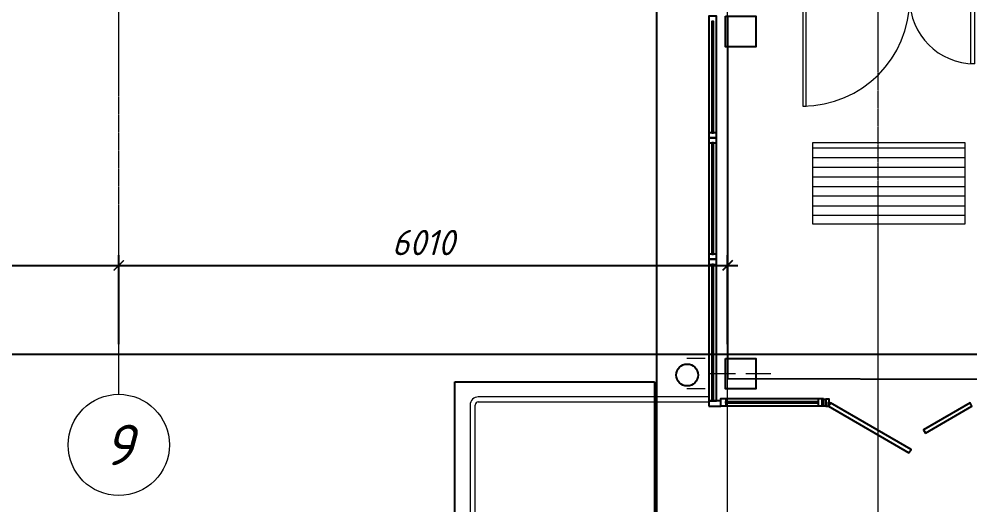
# Model space of a CAD drawing. Header units: millimetres. Extents: x -10178924 to 11692288, y -947381 to 58396.
# Drawn here: x 850849 to 860237, y -927584 to -922784 of the extents above; entities that cross this region are included whole.
import ezdxf
from ezdxf.enums import TextEntityAlignment as Align

# ---------------------------------------------------------------- set-up
doc = ezdxf.new("R2010")
doc.units = ezdxf.units.MM
doc.linetypes.add('GOST2.303 4', pattern=[7, 5, -2, 0])
doc.linetypes.add('осевая', pattern=[50.8, 31.75, -6.35, 6.35, -6.35])
for name, color, linetype in [('PDF _Стены краска9010', 7, 'Continuous'), ('Лестницы _ крыльца.1', 7, 'Continuous'), ('Тонкая', 7, 'Continuous')]:
    doc.layers.add(name, color=color, linetype=linetype)
for name, color, linetype, lineweight in [('АР_Двери', 250, 'Continuous', 9), ('Крыльцо', 250, 'Continuous', 9), ('Основная ГКЛ', 250, 'Continuous', 9), ('Перегородки', 162, 'Continuous', 9), ('Размеры клад.', 7, 'Continuous', 0), ('Размеры осевые', 153, 'Continuous', 9), ('Штрих', 7, 'Continuous', 13)]:
    doc.layers.add(name, color=color, linetype=linetype, lineweight=lineweight)
doc.styles.add('PDF ISOCPEUR Italic', font='isocpeui.ttf')
doc.styles.add('Текст_М100', font='GOST_Common Italic.ttf', dxfattribs={"height": 250})
doc.dimstyles.new('Размеры_М100', dxfattribs={"dimtxt": 250, "dimasz": 100, "dimexe": 100, "dimexo": 100, "dimgap": 100, "dimtad": 1, "dimrnd": 5, "dimtxsty": 'Текст_М100', "dimblk": 'ARCHTICK', "dimcen": 250, "dimdle": 100, "dimadec": 0, "dimazin": 2, "dimtfac": 1, "dimtmove": 1, "dimatfit": 3, "dimfxl": 1, "dimarcsym": 0})

# ---------------------------------------------------------------- blocks, each defined once
blk = doc.blocks.new('*U2191')
at = {"layer": 'АР_Двери'}
for points in [[(1744.7, 1056.3), (1709.7, 1056.3), (1709.7, 0), (1744.7, 0)], [(50, 638.4), (85, 638.4), (85, 0), (50, 0)], [(50, 0), (0, 0), (0, -125), (50, -125)], [(1744.7, 0), (1794.7, 0), (1794.7, -125), (1744.7, -125)]]:
    blk.add_lwpolyline(points, close=True, dxfattribs=at)
for centre, radius, start, end in [((1744.7, 0), 1056.3, 90, 180), ((50, 0), 638.4, 0, 90)]:
    blk.add_arc(centre, radius, start, end, dxfattribs=at)
at = {"layer": 'Основная ГКЛ', "ltscale": 5}
for p, q in [((-10, 0), (-10, -125)), ((1804.7, 0), (1804.7, -125))]:
    blk.add_line(p, q, dxfattribs=at)
blk = doc.blocks.new('_ArchTick')
at = {"color": 0, "linetype": 'ByBlock', "const_width": 0.15}
blk.add_lwpolyline([(-0.5, -0.5), (0.5, 0.5)], dxfattribs=at)
blk = doc.blocks.new('*D2473')
at = {"layer": 'Defpoints', "color": 0, "ltscale": 100, "transparency": 16777216}
for p in [(18051.9, -50926.2), (12046.8, -51804.1), (18051.9, -51804.1)]:
    blk.add_point(p, dxfattribs=at)
at = {"layer": 'Размеры осевые', "color": 0, "lineweight": -2, "ltscale": 100, "transparency": 16777216}
for p, q in [((12046.8, -51704.1), (12046.8, -50826.2)), ((18051.9, -51704.1), (18051.9, -50826.2)), ((11946.8, -50926.2), (18151.9, -50926.2))]:
    blk.add_line(p, q, dxfattribs=at)
at = {"layer": 'Размеры осевые', "color": 0, "lineweight": -2, "ltscale": 100, "transparency": 16777216, "xscale": 100, "yscale": 100, "zscale": 100, "rotation": 180}
blk.add_blockref('_ArchTick', (12046.8, -50926.2), dxfattribs=at)
at = {"layer": 'Размеры осевые', "color": 0, "lineweight": -2, "ltscale": 100, "transparency": 16777216, "xscale": 100, "yscale": 100, "zscale": 100}
blk.add_blockref('_ArchTick', (18051.9, -50926.2), dxfattribs=at)
at = {"layer": 'Размеры осевые', "color": 0, "ltscale": 100, "transparency": 16777216, "insert": (15049.4, -50701.2), "char_height": 250, "attachment_point": 5, "style": 'Текст_М100'}
blk.add_mtext('6005', dxfattribs=at)
blk = doc.blocks.new('*D2474')
at = {"layer": 'Defpoints', "color": 0, "ltscale": 100, "transparency": 16777216}
for p in [(24062.7, -50926.2), (18051.9, -51804.1), (24062.7, -51804.1)]:
    blk.add_point(p, dxfattribs=at)
at = {"layer": 'Размеры осевые', "color": 0, "lineweight": -2, "ltscale": 100, "transparency": 16777216}
for p, q in [((18051.9, -51704.1), (18051.9, -50826.2)), ((24062.7, -51704.1), (24062.7, -50826.2)), ((17951.9, -50926.2), (24162.7, -50926.2))]:
    blk.add_line(p, q, dxfattribs=at)
at = {"layer": 'Размеры осевые', "color": 0, "lineweight": -2, "ltscale": 100, "transparency": 16777216, "xscale": 100, "yscale": 100, "zscale": 100, "rotation": 180}
blk.add_blockref('_ArchTick', (18051.9, -50926.2), dxfattribs=at)
at = {"layer": 'Размеры осевые', "color": 0, "lineweight": -2, "ltscale": 100, "transparency": 16777216, "xscale": 100, "yscale": 100, "zscale": 100}
blk.add_blockref('_ArchTick', (24062.7, -50926.2), dxfattribs=at)
at = {"layer": 'Размеры осевые', "color": 0, "ltscale": 100, "transparency": 16777216, "insert": (21057.3, -50701.2), "char_height": 250, "attachment_point": 5, "style": 'Текст_М100'}
blk.add_mtext('6010', dxfattribs=at)
blk = doc.blocks.new('*D2480')
at = {"layer": 'Defpoints', "color": 0, "ltscale": 100, "transparency": 16777216}
for p in [(61000, -51804.1), (-7000, -52200), (61000, -52200)]:
    blk.add_point(p, dxfattribs=at)
at = {"layer": 'Размеры осевые', "color": 0, "lineweight": -2, "ltscale": 100, "transparency": 16777216}
for p, q in [((-7000, -52100), (-7000, -51704.1)), ((61000, -52100), (61000, -51704.1)), ((-7100, -51804.1), (61100, -51804.1))]:
    blk.add_line(p, q, dxfattribs=at)
at = {"layer": 'Размеры осевые', "color": 0, "lineweight": -2, "ltscale": 100, "transparency": 16777216, "xscale": 100, "yscale": 100, "zscale": 100, "rotation": 180}
blk.add_blockref('_ArchTick', (-7000, -51804.1), dxfattribs=at)
at = {"layer": 'Размеры осевые', "color": 0, "lineweight": -2, "ltscale": 100, "transparency": 16777216, "xscale": 100, "yscale": 100, "zscale": 100}
blk.add_blockref('_ArchTick', (61000, -51804.1), dxfattribs=at)
at = {"layer": 'Размеры осевые', "color": 0, "ltscale": 100, "transparency": 16777216, "insert": (27000, -51579.1), "char_height": 250, "attachment_point": 5, "style": 'Текст_М100'}
blk.add_mtext('68000', dxfattribs=at)
blk = doc.blocks.new('A$Cad086cf1')
at = {"color": 251, "true_color": 0x636466, "transparency": 33554687}
for points in [[(25031.76, -52248.887), (25031.76, -52316.621), (25010.593, -52316.621), (25010.593, -52248.887), (25031.76, -52248.887), (25031.76, -52316.621), (25057.16, -52316.621), (25057.16, -52278.521), (25065.627, -52278.521), (25065.627, -52248.887)], [(25031.76, -52248.887), (25031.76, -52316.621), (25010.593, -52316.621), (25010.593, -52248.887), (25031.76, -52248.887), (25031.76, -52316.621), (25057.16, -52316.621), (25057.16, -52278.521), (25065.627, -52278.521), (25065.627, -52248.887)], [(25853.032, -52778.057), (25874.199, -52744.19), (25078.327, -52282.754), (25057.16, -52316.621)], [(25853.032, -52778.057), (25874.199, -52744.19), (25078.327, -52282.754), (25057.16, -52316.621)], [(26016.823, -52583.323), (26474.026, -52316.621), (26457.093, -52282.754), (25995.656, -52549.456)], [(26016.823, -52583.323), (26474.026, -52316.621), (26457.093, -52282.754), (25995.656, -52549.456)]]:
    blk.add_lwpolyline(points, close=True, dxfattribs=at)
blk.add_circle((23663.318, -52009.276), 107.951, dxfattribs=at)
at = {"layer": 'PDF _Стены краска9010', "color": 251, "true_color": 0x636466, "transparency": 33554585}
for p, q in [((24062.718, -48466.478), (24062.718, -52043.298)), ((24062.718, -52043.298), (29885.677, -52056.629))]:
    blk.add_line(p, q, dxfattribs=at)
at = {"layer": 'Крыльцо', "color": 251, "true_color": 0x636466, "transparency": 33554687}
for p, q in [((26409.138, -49716.478), (24899.138, -49716.478)), ((24899.138, -49716.478), (24899.138, -50516.478)), ((26409.138, -50516.478), (26409.138, -49716.478)), ((24899.138, -49766.927), (26409.138, -49766.927)), ((24899.138, -49860.06), (26409.138, -49860.06)), ((24899.138, -49957.427), (26409.138, -49957.427)), ((24899.138, -50050.56), (26409.138, -50050.56)), ((24899.138, -50147.927), (26409.138, -50147.927)), ((24899.138, -50241.06), (26409.138, -50241.06)), ((24899.138, -50338.427), (26409.138, -50338.427)), ((24899.138, -50431.56), (26409.138, -50431.56)), ((24899.138, -50516.478), (26409.138, -50516.478)), ((23876.62, -52225.621), (21601.131, -52225.621)), ((21601.131, -52275.621), (23876.62, -52275.621)), ((21521.131, -52305.014), (21521.131, -53950.109)), ((21571.131, -53945.621), (21571.131, -52304.979))]:
    blk.add_line(p, q, dxfattribs=at)
at = {"layer": 'Крыльцо', "color": 251, "ltscale": 0.1, "true_color": 0x636466, "transparency": 33554687}
for centre, radius, start, end in [((21600.828, -52305.318), 79.697, 89.7819266, 180.2180734), ((21600.81, -52305.3), 29.681, 89.3803556, 180.6196444)]:
    blk.add_arc(centre, radius, start, end, dxfattribs=at)
at = {"layer": 'Лестницы _ крыльца.1', "color": 251, "linetype": 'Continuous', "true_color": 0x636466, "transparency": 33554687}
for p, q in [((23360.994, -48346.478), (23360.994, -56936.52)), ((21371.131, -52075.621), (23340.994, -52075.621)), ((21371.131, -54175.621), (21371.131, -52075.621)), ((23340.994, -52075.621), (23340.994, -54175.621))]:
    blk.add_line(p, q, dxfattribs=at)
at = {"layer": 'Лестницы _ крыльца.1', "color": 251, "true_color": 0x636466, "transparency": 33554687}
blk.add_line((23360.994, -51456.582), (23360.994, -56936.52), dxfattribs=at)
at = {"layer": 'Лестницы _ крыльца.1', "color": 251, "linetype": 'Continuous', "true_color": 0x636466, "transparency": 33554687}
for points in [[(24040.761, -48466.478), (24340.761, -48466.478), (24340.761, -48766.478), (24040.761, -48766.478)], [(24040.761, -51846.088), (24340.761, -51846.088), (24340.761, -52146.088), (24040.761, -52146.088)]]:
    blk.add_lwpolyline(points, close=True, dxfattribs=at)
at = {"layer": 'Перегородки', "color": 251, "true_color": 0x636466, "transparency": 33554687}
for p, q in [((25010.593, -52316.621), (25010.593, -52241.621)), ((24987.653, -52316.621), (24392.653, -52316.621)), ((24392.653, -52316.621), (24992.653, -52316.621)), ((24987.653, -52316.621), (24392.653, -52316.621)), ((24392.653, -52316.621), (24992.653, -52316.621))]:
    blk.add_line(p, q, dxfattribs=at)
at = {"layer": 'Размеры клад.', "color": 251, "linetype": 'GOST2.303 4', "ltscale": 50, "true_color": 0x636466, "transparency": 33554687}
blk.add_line((23840.761, -51847.02), (23660.994, -51847.02), dxfattribs=at)
at = {"layer": 'Размеры осевые', "color": 251, "linetype": 'осевая', "ltscale": 0.5, "true_color": 0x636466, "transparency": 33554687}
for p, q in [((25550, -58512.867), (25550, -4812.867)), ((18051.913, -52200), (18051.913, -40100)), ((24062.718, -58512.867), (24062.718, -46412.867))]:
    blk.add_line(p, q, dxfattribs=at)
at = {"layer": 'Размеры осевые', "color": 251, "ltscale": 100, "true_color": 0x636466, "transparency": 33554687}
blk.add_circle((18051.913, -52700), 500, dxfattribs=at)
at = {"layer": 'Тонкая', "color": 251, "true_color": 0x636466, "transparency": 33554687}
for points in [[(23876.62, -49666.478), (23951.62, -49666.478), (23951.62, -48466.478), (23876.62, -48466.478)], [(23905.653, -49615.678), (23922.587, -49615.678), (23922.587, -48517.278), (23905.653, -48517.278)], [(23876.62, -49666.478), (23951.62, -49666.478), (23951.62, -49615.678), (23876.62, -49615.678)], [(23876.62, -49666.478), (23951.62, -49666.478), (23951.62, -49615.678), (23876.62, -49615.678)], [(23876.62, -49717.278), (23951.62, -49717.278), (23951.62, -49666.478), (23876.62, -49666.478)], [(23876.62, -50866.478), (23951.62, -50866.478), (23951.62, -49666.478), (23876.62, -49666.478)], [(23905.653, -50815.678), (23922.587, -50815.678), (23922.587, -49717.278), (23905.653, -49717.278)], [(23905.653, -50815.678), (23922.587, -50815.678), (23922.587, -49717.278), (23905.653, -49717.278)], [(23876.62, -50866.478), (23951.62, -50866.478), (23951.62, -50815.678), (23876.62, -50815.678)], [(23876.62, -50866.478), (23951.62, -50866.478), (23951.62, -50815.678), (23876.62, -50815.678)], [(23876.62, -50917.278), (23951.62, -50917.278), (23951.62, -50866.478), (23876.62, -50866.478)], [(23876.62, -50917.278), (23951.62, -50917.278), (23951.62, -50866.478), (23876.62, -50866.478)], [(23876.62, -52265.821), (23951.62, -52265.821), (23951.62, -50866.478), (23876.62, -50866.478)], [(23905.653, -52265.821), (23922.587, -52265.821), (23922.587, -50917.278), (23905.653, -50917.278)], [(23905.653, -52265.821), (23922.587, -52265.821), (23922.587, -50917.278), (23905.653, -50917.278)], [(23876.62, -52316.621), (23995.153, -52316.621), (23995.153, -52265.821), (23876.62, -52265.821)], [(23876.62, -52316.621), (23995.153, -52316.621), (23995.153, -52265.821), (23876.62, -52265.821)], [(24045.953, -52241.621), (24045.953, -52316.621), (23995.153, -52316.621), (23995.153, -52241.621)], [(24992.653, -52241.621), (24992.653, -52316.621), (23995.153, -52316.621), (23995.153, -52241.621)], [(25010.593, -52241.621), (25010.593, -52316.621), (24959.793, -52316.621), (24959.793, -52241.621)], [(25010.593, -52241.621), (25010.593, -52316.621), (24959.793, -52316.621), (24959.793, -52241.621)]]:
    blk.add_lwpolyline(points, close=True, dxfattribs=at)
blk.add_lwpolyline([(24959.793, -52287.588), (24045.953, -52287.588), (24045.953, -52270.654), (24959.793, -52270.654)], dxfattribs=at)
at = {"layer": 'Штрих', "color": 251, "linetype": 'GOST2.303 4', "ltscale": 50, "true_color": 0x636466, "transparency": 33554687}
for p, q in [((24490.761, -51996.088), (23890.761, -51996.088)), ((23840.761, -52147.02), (23660.994, -52147.02))]:
    blk.add_line(p, q, dxfattribs=at)
at = {"color": 251, "linetype": 'ByBlock', "true_color": 0x636466, "transparency": 33554687, "rotation": 180}
blk.add_blockref('*U2191', (26548.725, -48296.478), dxfattribs=at)
at = {"layer": 'Размеры осевые', "color": 251, "ltscale": 100, "true_color": 0x636466, "transparency": 33554687, "style": 'PDF ISOCPEUR Italic'}
blk.add_text('9', height=400, dxfattribs=at).set_placement((18051.913, -52700), align=Align.MIDDLE_CENTER)
at = {"layer": 'Размеры осевые', "color": 251, "ltscale": 100, "true_color": 0x636466, "transparency": 33554687}
for base, p1, p2, picture, middle in [((18051.9129, -50926.2303), (12046.8481, -51804.0761), (18051.9129, -51804.0761), '*D2473', (15049.3805, -50701.2303)), ((24062.718, -50926.2303), (18051.9129, -51804.0761), (24062.718, -51804.0761), '*D2474', (21057.3155, -50701.2303)), ((61000, -51804.076), (-7000, -52200), (61000, -52200), '*D2480', (27000, -51579.076))]:
    dim = blk.add_linear_dim(base=base, p1=p1, p2=p2, dimstyle='Размеры_М100', dxfattribs=at)
    dim.commit()
    dim.dimension.update_dxf_attribs({"geometry": picture, "text_midpoint": middle})

msp = doc.modelspace()

# ---------------------------------------------------------------- block references
msp.add_blockref('A$Cad086cf1', (833781.5, -874290.7))

doc.saveas('drawing.dxf')
